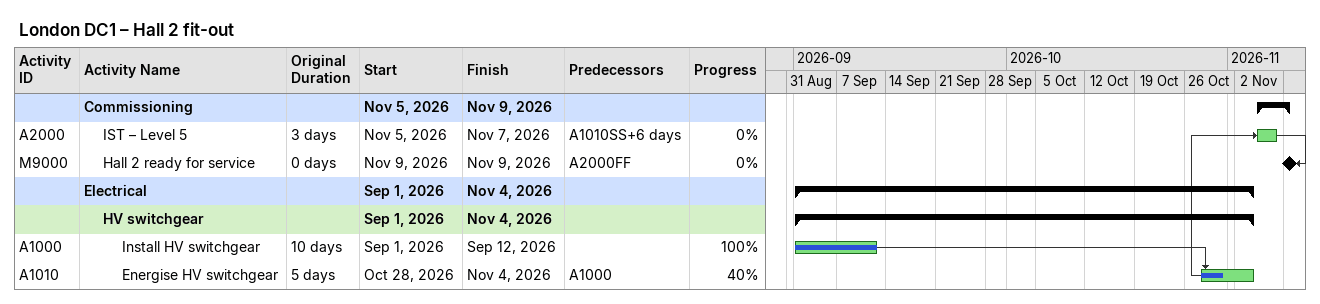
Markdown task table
London DC1 – Hall 2 fit-out

| ID | Level | Task | Original duration | Start | Finish | Predecessors | % complete |
|---|---|---|---|---|---|---|---|
|  | 1 | **Commissioning** |  | 2026-11-05 | 2026-11-09 |  |  |
| A2000 | 2 | IST – Level 5 | 3d | 2026-11-05 | 2026-11-07 | A1010SS+6d | 0 |
| M9000 | 2 | Hall 2 ready for service | 0d | 2026-11-09 | 2026-11-09 | A2000FF | 0 |
|  | 1 | **Electrical** |  | 2026-09-01 | 2026-11-04 |  |  |
|  | 2 | **HV switchgear** |  | 2026-09-01 | 2026-11-04 |  |  |
| A1000 | 3 | Install HV switchgear | 10d | 2026-09-01 | 2026-09-12 |  | 100 |
| A1010 | 3 | Energise HV switchgear | 5d | 2026-10-28 | 2026-11-04 | A1000 | 40 |
